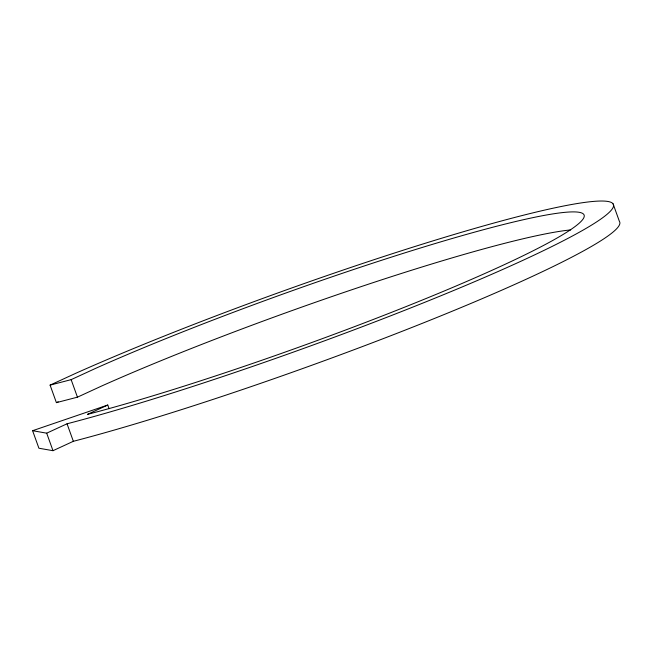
<?xml version="1.0" encoding="UTF-8"?>
<svg xmlns="http://www.w3.org/2000/svg" width="652" height="652" viewBox="0 0 652 652"><rect width="100%" height="100%" fill="white"/><g stroke="black" fill="none" stroke-linecap="round" stroke-linejoin="round"><path stroke-width="0.98" d="M570.687 229.911A311.534 27.694 -19.8 0 0 102.038 385.837L77.449 397.166L56.398 402.634L50.09 385.12L76.203 373.091A342.683 30.465 -19.8 0 1 526.245 214.508A342.683 30.465 -19.8 0 1 517.525 262.805A342.683 30.465 -19.8 0 1 67.042 423.792L46.683 433.172L32.6 430.703L38.908 448.226L52.991 450.695L73.35 441.306A342.683 30.465 -19.8 0 0 431.616 319.602A342.683 30.465 -19.8 0 0 619.4 221.387L613.092 203.872M50.09 385.12L71.141 379.643L95.73 368.315A311.534 27.694 -19.8 0 1 504.86 224.149A311.534 27.694 -19.8 0 1 496.93 268.053A311.534 27.694 -19.8 0 1 87.401 414.411L107.759 405.031L109.088 408.714M56.398 402.634L58.199 401.811M32.6 430.703L107.759 405.031M71.141 379.643L77.449 397.166M67.042 423.792L73.35 441.306M46.683 433.172L52.991 450.695"/></g></svg>
